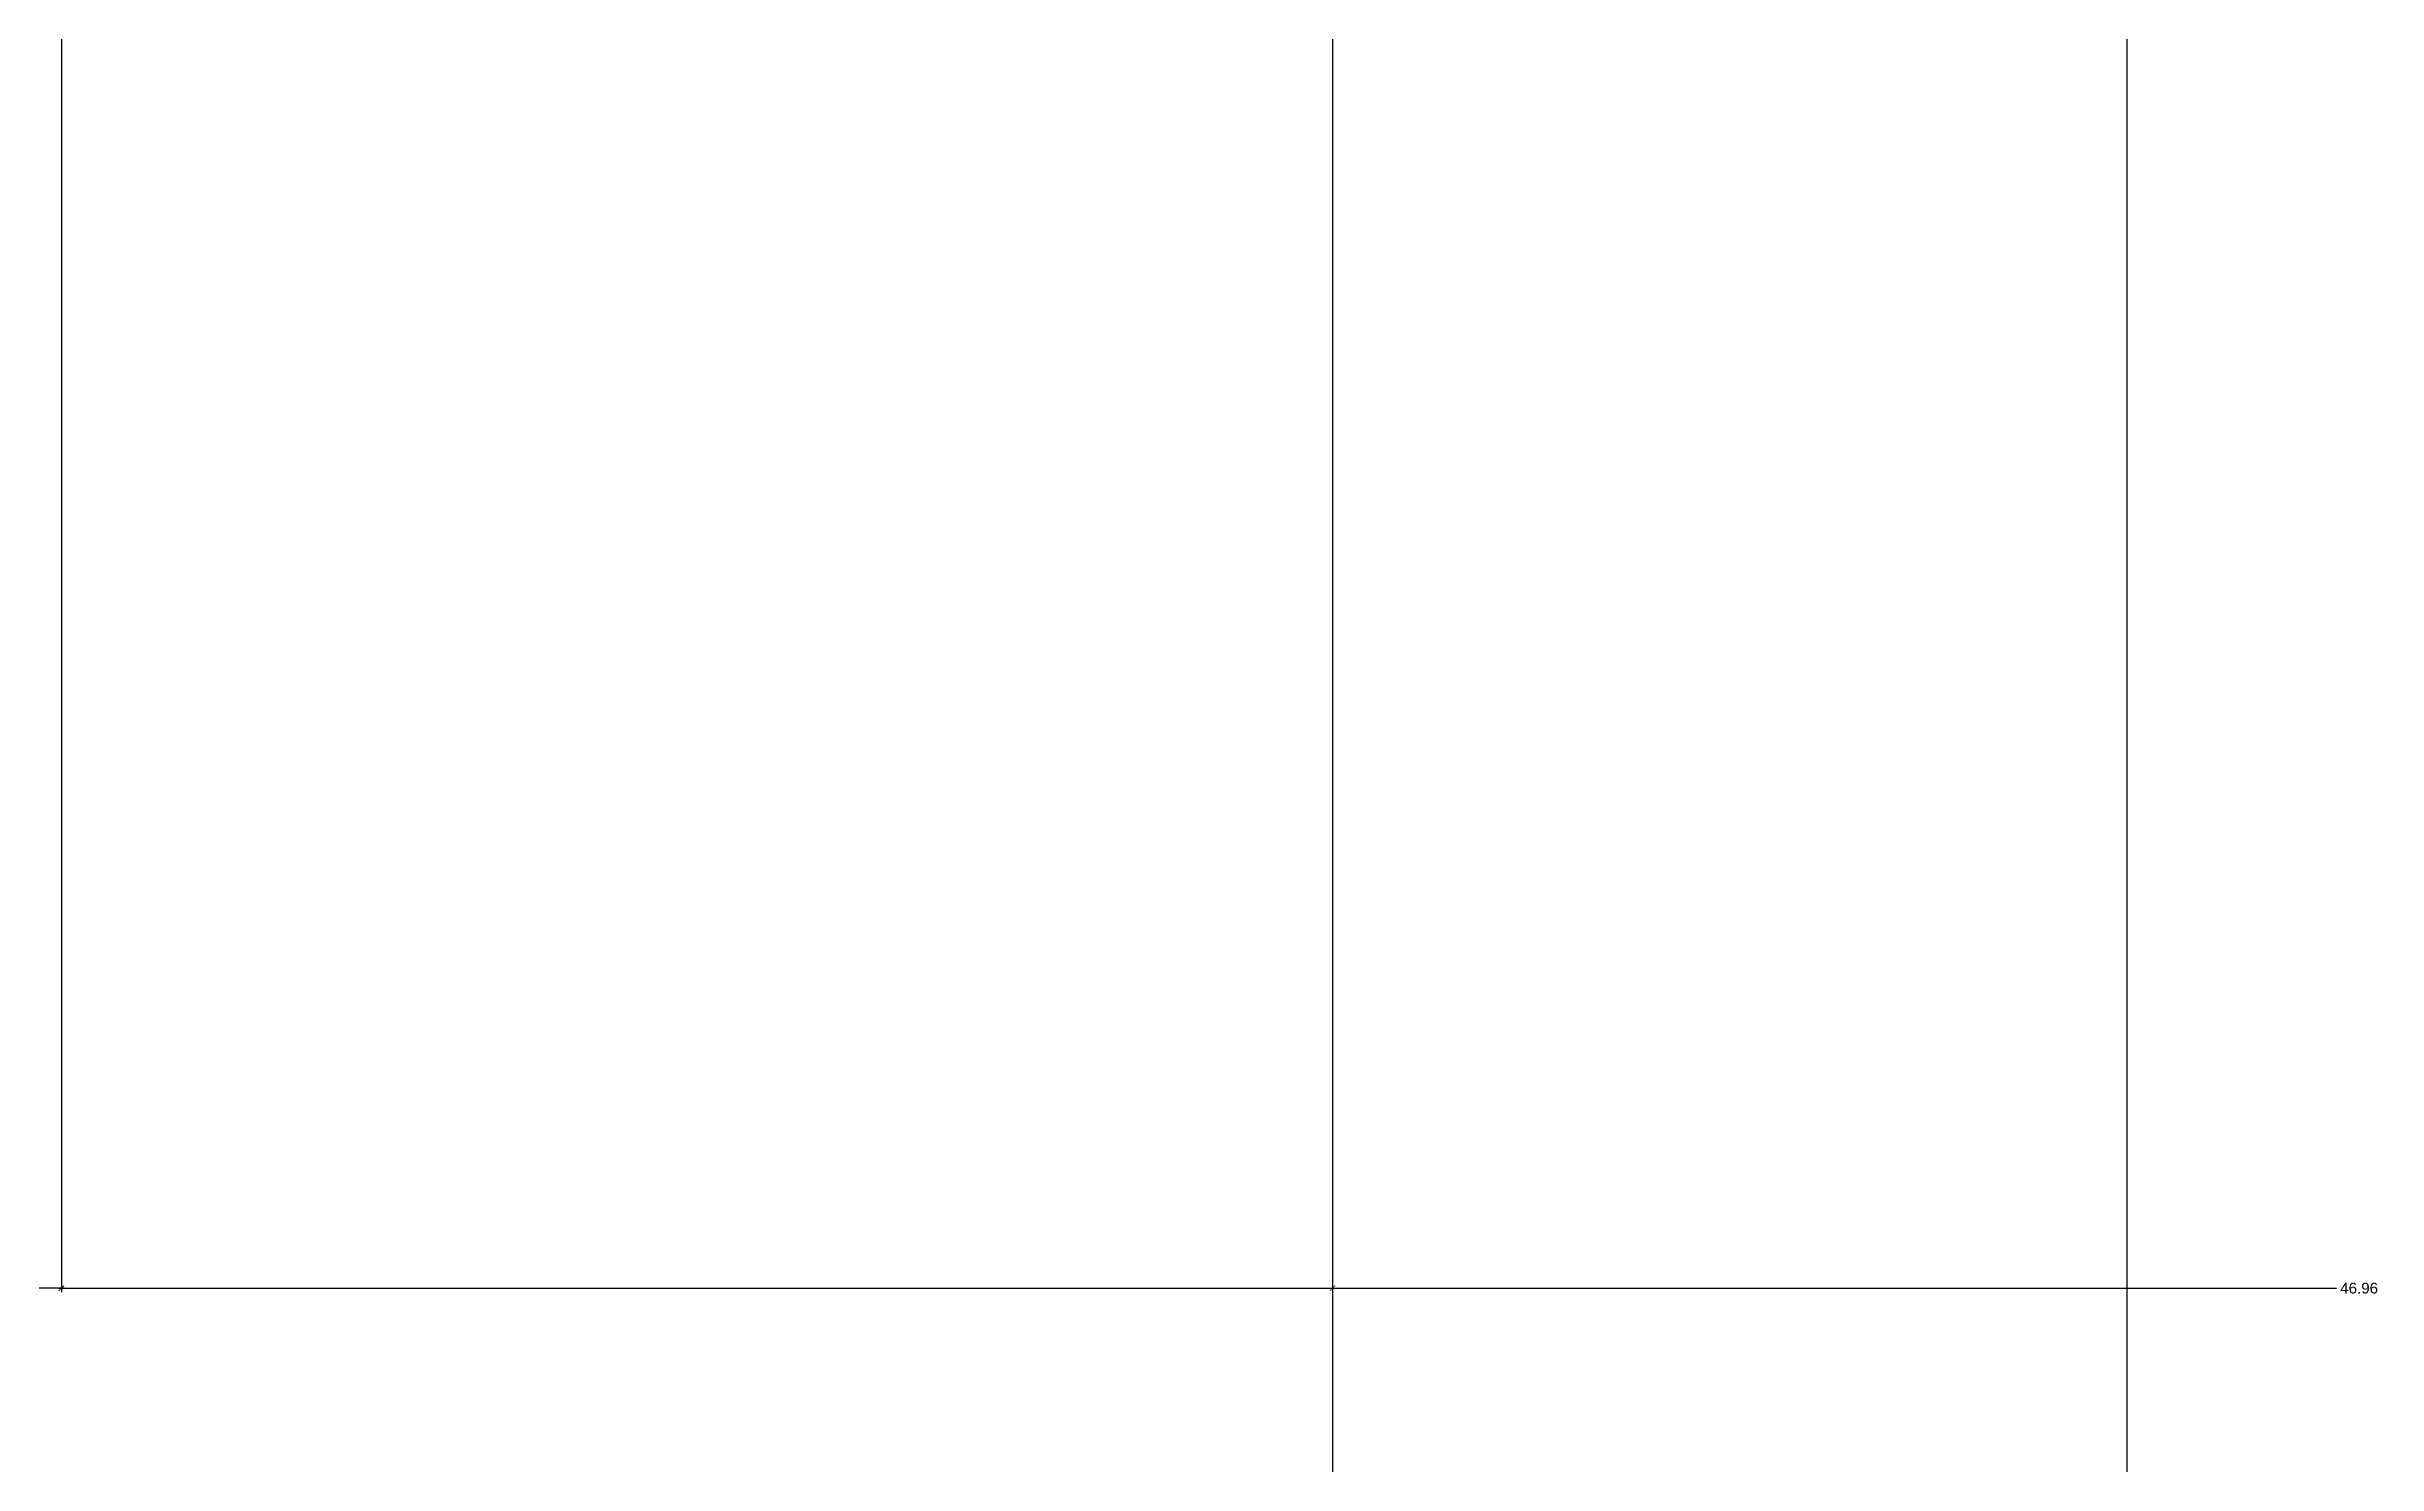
# Model space of a CAD drawing. Header units: inches. Extents: x 182687 to 187672, y -88924 to -84846.
# Drawn here: x 183154.9 to 183241, y -85766.7 to -85714.3 of the extents above; entities that cross this region are included whole.
import ezdxf

# ---------------------------------------------------------------- set-up
doc = ezdxf.new("R2010")
doc.units = ezdxf.units.IN
doc.header["$MEASUREMENT"] = 0
doc.header["$PDMODE"] = 97
doc.styles.add('DimText', font='arial.ttf')
doc.dimstyles.new('RECORDED', dxfattribs={"dimtxt": 0.23, "dimasz": 0.2000000029802322, "dimexe": 0.1500000059604645, "dimexo": 0.3000000119209289, "dimgap": 0.1500000059604645, "dimtad": 0, "dimrnd": 0.005, "dimzin": 0, "dimdsep": 46, "dimtxsty": 'DimText', "dimblk1": 'ARCHTICK', "dimblk2": 'ARCHTICK', "dimsah": 1, "dimcen": 0.2000000029802322, "dimdle": 0.1000000014901161, "dimadec": 0, "dimazin": 0, "dimtfac": 1, "dimtofl": 0, "dimtmove": 0, "dimatfit": 3, "dimfxl": 300, "dimtolj": 1, "dimtzin": 0, "dimarcsym": 0})

# ---------------------------------------------------------------- blocks, each defined once
blk = doc.blocks.new('_ArchTick')
at = {"color": 0, "linetype": 'ByBlock', "const_width": 0.15}
blk.add_lwpolyline([(-0.5, -0.5), (0.5, 0.5)], dxfattribs=at)
blk = doc.blocks.new('*D36')
at = {"color": 0, "lineweight": -2, "transparency": 16777216}
for p, q in [((182829.6347490241, -85672.45555157095), (182829.6347490241, -85760.34902982108)), ((183155.3956185741, -85672.45555157188), (183155.3956185741, -85760.34902982108)), ((182829.5347490226, -85760.19902981512), (182991.5351846758, -85760.19902981512)), ((183155.4956185756, -85760.19902981512), (182993.4951829224, -85760.19902981512))]:
    blk.add_line(p, q, dxfattribs=at)
at = {"layer": 'Defpoints', "color": 0, "transparency": 16777216}
for p in [(182829.6347490241, -85672.15555155903), (183155.3956185741, -85672.15555155996), (183155.3956185741, -85760.19902981512)]:
    blk.add_point(p, dxfattribs=at)
at = {"color": 0, "lineweight": -2, "transparency": 16777216, "xscale": 0.2000000029802322, "yscale": 0.2000000029802322, "zscale": 0.2000000029802322, "rotation": 180}
blk.add_blockref('_ArchTick', (182829.6347490241, -85760.19902981512), dxfattribs=at)
at = {"color": 0, "lineweight": -2, "transparency": 16777216, "xscale": 0.2000000029802322, "yscale": 0.2000000029802322, "zscale": 0.2000000029802322}
blk.add_blockref('_ArchTick', (183155.3956185741, -85760.19902981512), dxfattribs=at)
at = {"color": 0, "transparency": 16777216, "insert": (182992.5151837991, -85760.19902981512), "char_height": 0.23, "attachment_point": 5, "style": 'DimText'}
blk.add_mtext('\\A1;{\\H1.7391x;325.76}', dxfattribs=at)
blk = doc.blocks.new('*D38')
at = {"color": 0, "lineweight": -2, "transparency": 16777216}
for p, q in [((183202.3521403115, -85615.71642113916), (183202.3521403115, -85760.34902982015)), ((183155.3956185741, -85695.93381243918), (183155.3956185741, -85760.34902982015)), ((183155.2956185726, -85760.19902981419), (183202.3521403115, -85760.19902981419)), ((183202.3521403115, -85760.19902981419), (183239.4442295873, -85760.19902981419))]:
    blk.add_line(p, q, dxfattribs=at)
at = {"layer": 'Defpoints', "color": 0, "transparency": 16777216}
for p in [(183202.3521403115, -85615.41642112724), (183155.3956185741, -85695.63381242726), (183202.3521403115, -85760.19902981419)]:
    blk.add_point(p, dxfattribs=at)
at = {"color": 0, "lineweight": -2, "transparency": 16777216, "xscale": 0.2000000029802322, "yscale": 0.2000000029802322, "zscale": 0.2000000029802322, "rotation": 180}
blk.add_blockref('_ArchTick', (183155.3956185741, -85760.19902981419), dxfattribs=at)
at = {"color": 0, "lineweight": -2, "transparency": 16777216, "xscale": 0.2000000029802322, "yscale": 0.2000000029802322, "zscale": 0.2000000029802322}
blk.add_blockref('_ArchTick', (183202.3521403115, -85760.19902981419), dxfattribs=at)
at = {"color": 0, "transparency": 16777216, "insert": (183240.2770280124, -85760.19902981419), "char_height": 0.23, "attachment_point": 5, "style": 'DimText'}
blk.add_mtext('\\A1;{\\H1.7391x;46.96}', dxfattribs=at)
blk = doc.blocks.new('*D39')
at = {"color": 0, "lineweight": -2, "transparency": 16777216}
for p, q in [((182829.6347490241, -85701.803377656), (182829.6347490241, -85789.69685590707)), ((183202.3521403115, -85701.80337765694), (183202.3521403115, -85789.69685590707)), ((182829.5347490226, -85789.5468559011), (182992.4998656761, -85789.5468559011)), ((183202.452140313, -85789.5468559011), (182994.4560440713, -85789.5468559011))]:
    blk.add_line(p, q, dxfattribs=at)
at = {"layer": 'Defpoints', "color": 0, "transparency": 16777216}
for p in [(182829.6347490241, -85701.50337764408), (183202.3521403115, -85701.50337764501), (183202.3521403115, -85789.5468559011)]:
    blk.add_point(p, dxfattribs=at)
at = {"color": 0, "lineweight": -2, "transparency": 16777216, "xscale": 0.2000000029802322, "yscale": 0.2000000029802322, "zscale": 0.2000000029802322, "rotation": 180}
blk.add_blockref('_ArchTick', (182829.6347490241, -85789.5468559011), dxfattribs=at)
at = {"color": 0, "lineweight": -2, "transparency": 16777216, "xscale": 0.2000000029802322, "yscale": 0.2000000029802322, "zscale": 0.2000000029802322}
blk.add_blockref('_ArchTick', (183202.3521403115, -85789.5468559011), dxfattribs=at)
at = {"color": 0, "transparency": 16777216, "insert": (182993.4779548737, -85789.5468559011), "char_height": 0.23, "attachment_point": 5, "style": 'DimText'}
blk.add_mtext('\\A1;{\\H1.7391x;372.72}', dxfattribs=at)
blk = doc.blocks.new('*D40')
at = {"color": 0, "lineweight": -2, "transparency": 16777216}
for p, q in [((182800.2869229381, -85612.78163852982), (182800.2869229381, -85819.04468199305)), ((183231.699966397, -85701.803377656), (183231.699966397, -85819.04468199305)), ((182800.1869229366, -85818.89468198709), (182992.4916802804, -85818.89468198709)), ((183231.7999663985, -85818.89468198709), (182994.464229467, -85818.89468198709))]:
    blk.add_line(p, q, dxfattribs=at)
at = {"layer": 'Defpoints', "color": 0, "transparency": 16777216}
for p in [(182800.2869229381, -85612.4816385179), (183231.699966397, -85701.50337764408), (183231.699966397, -85818.89468198709)]:
    blk.add_point(p, dxfattribs=at)
at = {"color": 0, "lineweight": -2, "transparency": 16777216, "xscale": 0.2000000029802322, "yscale": 0.2000000029802322, "zscale": 0.2000000029802322, "rotation": 180}
blk.add_blockref('_ArchTick', (182800.2869229381, -85818.89468198709), dxfattribs=at)
at = {"color": 0, "lineweight": -2, "transparency": 16777216, "xscale": 0.2000000029802322, "yscale": 0.2000000029802322, "zscale": 0.2000000029802322}
blk.add_blockref('_ArchTick', (183231.699966397, -85818.89468198709), dxfattribs=at)
at = {"color": 0, "transparency": 16777216, "insert": (182993.4779548737, -85818.89468198709), "char_height": 0.23, "attachment_point": 5, "style": 'DimText'}
blk.add_mtext('\\A1;{\\H1.7391x;431.42}', dxfattribs=at)

msp = doc.modelspace()

# ---------------------------------------------------------------- dimensions: what is measured, and where the dimension line sits
for base, p1, p2, picture, middle in [((183231.699966397, -85818.89468198709), (182800.2869229381, -85612.4816385179), (183231.699966397, -85701.50337764408), '*D40', (182993.4779548737, -85818.89468198709)), ((183202.3521403115, -85760.19902981419), (183155.3956185741, -85695.63381242726), (183202.3521403115, -85615.41642112724), '*D38', (183240.2770280124, -85760.19902981419)), ((183202.3521403115, -85789.5468559011), (182829.6347490241, -85701.50337764408), (183202.3521403115, -85701.50337764501), '*D39', (182993.4779548737, -85789.5468559011))]:
    dim = msp.add_linear_dim(base=base, p1=p1, p2=p2, angle=180, text='{\\H1.7391x;<>}', dimstyle='RECORDED')
    dim.commit()
    dim.dimension.update_dxf_attribs({"geometry": picture, "text_midpoint": middle, "dimtype": 160})
dim = msp.add_linear_dim(base=(183155.3956185741, -85760.19902981512), p1=(182829.6347490241, -85672.15555155903), p2=(183155.3956185741, -85672.15555155996), angle=180, text='{\\H1.7391x;<>}', dimstyle='RECORDED')
dim.commit()
dim.dimension.update_dxf_attribs({"geometry": '*D36', "text_midpoint": (182992.5151837991, -85760.19902981512)})

doc.saveas('drawing.dxf')
